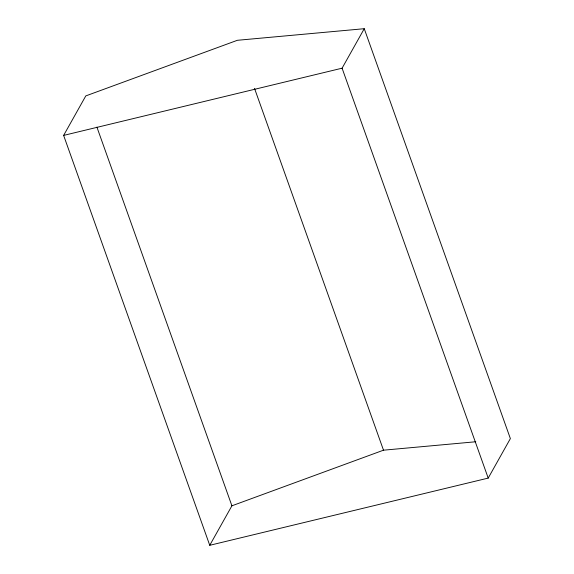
<?xml version="1.0" encoding="UTF-8"?>
<svg xmlns="http://www.w3.org/2000/svg" width="574" height="574" viewBox="0 0 574 574"><rect width="100%" height="100%" fill="white"/><g stroke="black" fill="none" stroke-linecap="round" stroke-linejoin="round"><path stroke-width="0.86" d="M63.628 135.407L85.791 95.908L237.371 40.295L364.253 28.7L510.372 438.593L488.209 478.092L209.747 545.3L63.628 135.407L342.09 68.191L364.253 28.7M209.747 545.3L231.91 505.809L383.497 450.188L475.767 441.758M342.09 68.191L488.209 478.092M254.512 88.367L383.497 450.188M96.913 127.119L231.91 505.809"/></g></svg>
